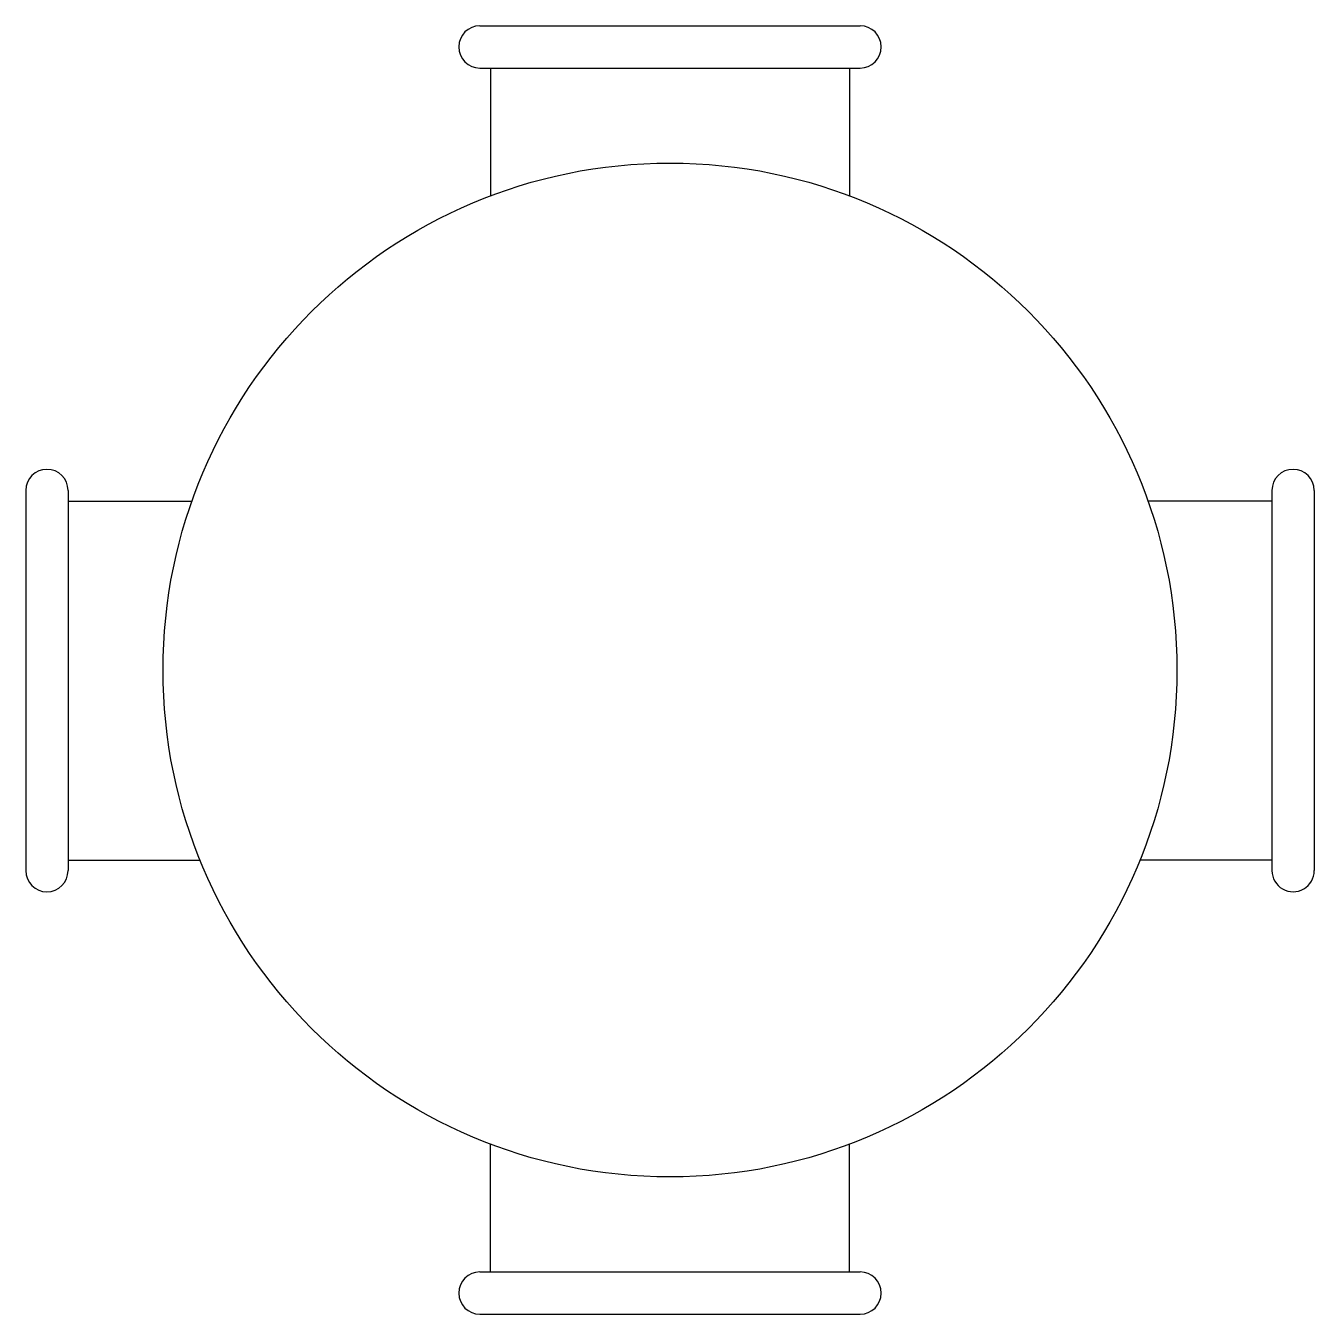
# Model space of a CAD drawing. Extents: x -30.5 to 30.5, y -30.5 to 30.5.
import ezdxf

# ---------------------------------------------------------------- set-up
doc = ezdxf.new("R2010")
doc.units = 0
doc.header["$MEASUREMENT"] = 0
doc.layers.get('0').update_dxf_attribs({"linetype": 'CONTINUOUS'})

msp = doc.modelspace()

# ---------------------------------------------------------------- linework, layer by layer
at = {"linetype": 'CONTINUOUS'}
for p, q in [((-9, 30.500002), (9, 30.500002)), ((-9, 28.500002), (9, 28.500002)), ((-8.5, 28.500002), (-8.5, 22.461628)), ((8.5, 28.500002), (8.5, 22.456048)), ((-30.5, 8.499998), (-30.5, -9.500002)), ((-28.5, 8.499998), (-28.5, -9.500002)), ((-28.5, 7.999998), (-22.6333, 7.999998)), ((28.5, 7.999998), (22.6216, 7.999998)), ((28.5, 8.499998), (28.5, -9.500002)), ((30.5, 8.499998), (30.5, -9.500002)), ((-28.5, -9.000002), (-22.2475, -9.000002)), ((28.5, -9.000002), (22.2585, -9.000002)), ((-8.5, -28.500002), (-8.5, -22.441392)), ((8.5, -28.500002), (8.5, -22.451162)), ((-9, -28.500002), (9, -28.500002)), ((-9, -30.500002), (9, -30.500002))]:
    msp.add_line(p, q, dxfattribs=at)
msp.add_circle((0, -0.000002), 24, dxfattribs=at)
for centre, start, end in [((-9, 29.500002), 90, 270), ((9, 29.500002), 270, 90), ((-29.5, 8.499998), 0, 180), ((29.5, 8.499998), 0.0000025, 180), ((-29.5, -9.500002), 180, 0), ((29.5, -9.500002), 180, 0.0000025), ((-9, -29.500002), 90, 270), ((9, -29.500002), 270, 90)]:
    msp.add_arc(centre, 1, start, end, dxfattribs=at)

doc.saveas('drawing.dxf')
